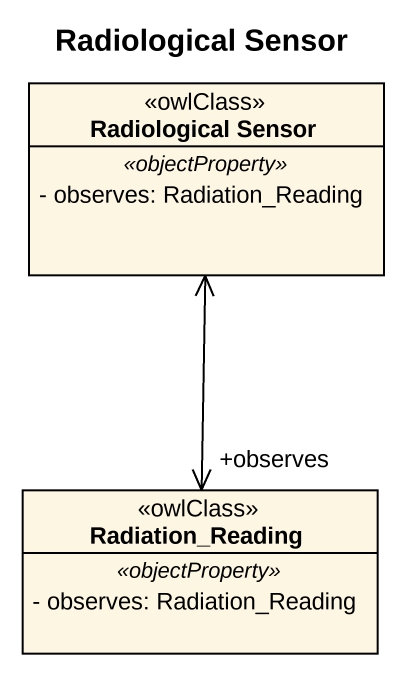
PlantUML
@startuml
title Radiological Sensor
hide circle
hide empty members
skinparam classAttributeIconSize 0
class "Radiological Sensor" as Radiological_Sensor <<owlClass>> {
  .. <<objectProperty>> ..
  - observes: Radiation_Reading
}
class Radiation_Reading <<owlClass>> {
  .. <<objectProperty>> ..
  - observes: Radiation_Reading
}
Radiological_Sensor <--> "+observes" Radiation_Reading
@enduml
